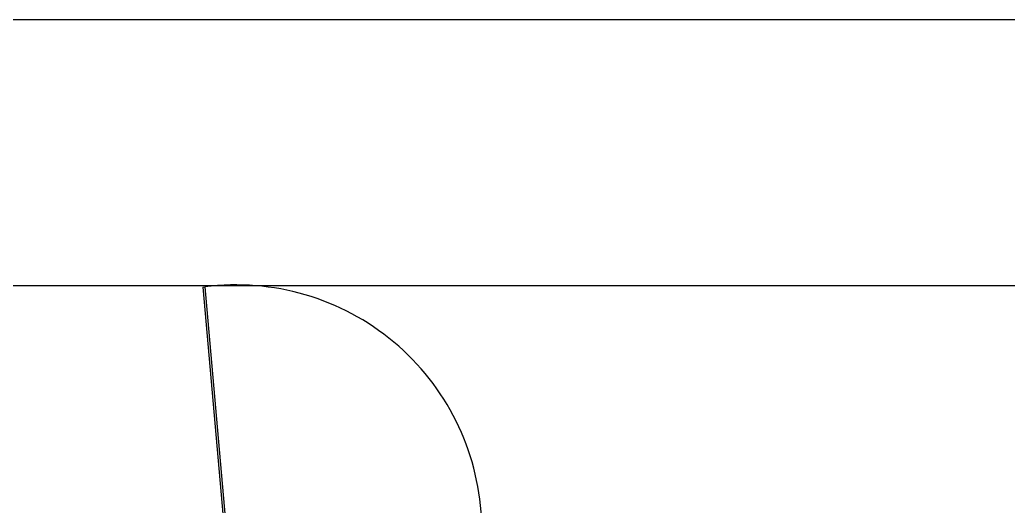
# Model space of a CAD drawing. Header units: millimetres. Extents: x 5064 to 11004, y 3085 to 7285.
# Drawn here: x 6549 to 8034, y 6554 to 7285 of the extents above; entities that cross this region are included whole.
import ezdxf
from ezdxf.lldxf.tags import DXFTag

# ---------------------------------------------------------------- set-up
doc = ezdxf.new("R2010")
doc.units = ezdxf.units.MM
doc.header["$LTSCALE"] = 0.3
doc.layers.add('Nekreslit', color=6, linetype='Continuous', plot=False)
tags = doc.linetypes.add('HIDDEN2', pattern=[4.7625, 3.175, -1.5875]).pattern_tags.tags
tags[6:7] = [DXFTag(74, 4), DXFTag(75, 0), DXFTag(340, '0'), DXFTag(46, 0.0), DXFTag(50, 0.0), DXFTag(44, 0.0), DXFTag(45, 0.0)]
tags[4:5] = [DXFTag(74, 4), DXFTag(75, 0), DXFTag(340, '0'), DXFTag(46, 0.0), DXFTag(50, 0.0), DXFTag(44, 0.0), DXFTag(45, 0.0)]

msp = doc.modelspace()

# ---------------------------------------------------------------- linework, layer by layer
at = {"linetype": 'HIDDEN2'}
for p, q in [((6824.5, 6883.2), (6827.5, 6883.5)), ((6824.5, 6883.2), (6857.7, 6504.3)), ((6827.5, 6883.5), (6860.7, 6504.6))]:
    msp.add_line(p, q, dxfattribs=at)
msp.add_arc((6874.6, 6517.8), 368.8, 2.7975, 97.3291, dxfattribs=at)
at = {"layer": 'Nekreslit'}
for points in [[(5064.4, 3085.3), (11004.4, 3085.3), (11004.4, 7285.3), (5064.4, 7285.3)], [(5464.4, 3285.3), (9504.4, 3285.3), (9504.4, 6885.3), (5464.4, 6885.3)]]:
    msp.add_lwpolyline(points, close=True, dxfattribs=at)

doc.saveas('drawing.dxf')
